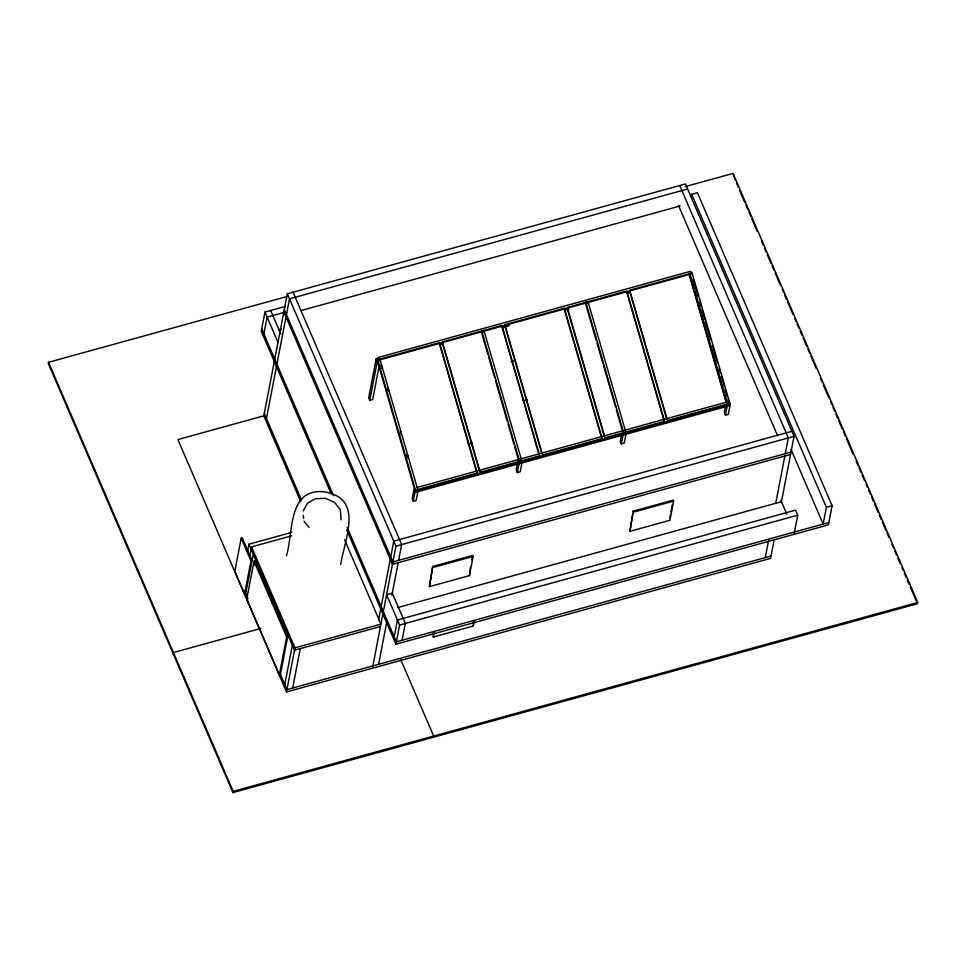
<?xml version="1.0" encoding="UTF-8"?>
<svg xmlns="http://www.w3.org/2000/svg" width="966" height="966" viewBox="0 0 966 966"><rect width="100%" height="100%" fill="white"/><g stroke="black" fill="none" stroke-linecap="round" stroke-linejoin="round"><path stroke-width="1.45" d="M286.89 296.538L48.529 362.298L48.3 363.506L232.927 792.579L917.471 603.702L917.7 602.494L733.073 173.421L685.111 186.655M173.192 653.765L173.421 652.557L260.603 628.504M285.284 306.451L264.95 312.054L261.255 331.229L331.266 493.916M263.875 333.91L267.111 317.102L284.547 312.296M397.883 607.529L781.47 501.692L794.052 436.33L685.449 183.938L287.325 293.797L263.827 415.839L300.619 501.354M244.603 593.981L250.967 560.908L252.054 560.606L242.285 537.893L241.186 538.195L234.823 571.256L244.603 593.981L245.69 593.679L253.273 554.303M266.447 418.532L276.457 366.561M276.916 364.194L286.008 316.945M286.467 314.59L289.498 298.832L687.623 188.986M247.574 551.212L248.926 544.208L291.889 532.363M249.699 556.549L251.558 546.889L291.647 535.828M246.765 599.029L254.046 561.234L255.145 560.932L287.723 636.642L280.442 674.437L279.355 674.739L246.765 599.029L247.864 598.727M254.299 565.291L255.145 560.932M232.927 792.579L233.156 791.383L48.529 362.298M286.407 555.848C293.471 533.474 287.313 489.17 322.994 491.682C364.097 497.466 345.309 536.83 340.672 564.494M279.355 674.739L286.624 636.944L254.046 561.234M284.789 684.544L292.372 645.167M774.068 540.151L770.554 558.384L286.504 691.946L294.992 647.848L251.558 546.889M292.686 688.009L300.269 648.633M341.046 519.829L340.358 509.613L334.514 502.332L325.409 498.335L315.471 498.685L307.369 503.31L303.264 510.954M378.141 358.253L376.197 358.784L368.698 397.763L369.797 400.322L372.707 399.526L379.095 366.319M377.501 359.183L377.803 357.589L690.002 271.446L691.113 274.006L378.913 360.149L377.803 357.589M369.797 400.322L377.308 361.356L376.197 358.784M378.503 620.413L380.725 608.858M381.172 606.503L390.276 559.254M390.735 556.887L393.766 541.141L791.878 431.295M372.429 668.243L395.927 546.188L287.325 293.797M378.612 664.294L386.955 620.993M391.918 595.201L398.173 562.719M398.62 560.352L401.663 544.607L293.048 292.215M413.243 501.282L415.09 491.682L413.979 489.122L412.132 498.722L413.243 501.282L416.153 500.485L418 490.885L415.09 491.682M394.213 636.787L397.449 619.991L795.561 510.133L797.735 515.18L794.052 534.343M691.173 197.1L691.716 194.299L697.44 192.729L832.112 505.701L828.417 524.864L395.927 644.201L399.61 625.026L386.581 594.742L392.305 593.16L405.346 623.456L402.11 640.253M432.708 566.487L429.423 586.652L469.428 575.615L473.135 556.416L472.712 555.45L432.708 566.487L429.423 586.652M433.408 633.273L433.275 637.029L473.292 625.992L474.101 621.79M433.275 637.029L434.084 632.839M433.42 737.263L433.649 736.056L400.528 659.09M470.442 567.259L469.428 575.615M471.867 559.882L472.434 556.923M473.412 622.225L473.292 625.992M517.522 463.149L516.206 470.007L517.305 472.567L520.215 471.77L522.063 462.171L519.153 462.968L517.305 472.567M621.319 435.811L620.269 441.293L621.367 443.853L624.278 443.056L626.125 433.456L623.215 434.253L621.367 443.853M633.201 511.171L629.917 531.324L669.921 520.288L673.628 501.088L673.205 500.122L633.201 511.171L629.917 531.324M733.073 173.421L735.223 180.159M669.8 517.848L670.368 514.902M670.935 511.944L672.36 504.554M725.647 405.72L724.331 412.579L725.43 415.139L728.34 414.342L730.199 404.742L729.088 402.17M725.43 415.139L727.289 405.539L730.199 404.742M765.277 557.599L768.622 540.284M775.746 503.274L784.839 456.024M785.298 453.658L788.328 437.912L679.726 185.52M691.716 194.299L826.377 507.271L823.141 524.079L790.973 449.299M377.67 359.69L377.114 359.968L414.897 490.305L477.252 473.038L439.47 342.701L377.67 359.69L415.465 490.028L414.897 490.305M379.3 359.364L379.855 359.098L417.723 489.46M481.177 331.253L483.918 330.384L521.712 460.71L521.145 460.987M625.207 432.273L625.775 431.995L587.992 301.67L585.239 302.539L596.155 340.189M689.313 273.825L692.054 272.955L729.837 403.281L729.282 403.559L728.014 399.212M623.034 432.877L623.589 432.599L585.807 302.261M727.096 404.162L729.837 403.281M300.994 310.581L680.233 205.939M278.413 329.901L281.311 329.092M567.259 307.442L626.789 291.02M629.699 290.211L689.229 273.789L727.012 404.126L667.482 420.548L630.122 291.66M377.308 361.356L380.218 360.547M481.37 332.642L484.28 331.833M585.432 303.928L588.342 303.119M439.59 344.922L442.488 344.125M502.03 327.691L509.287 325.687M564.47 310.46L568.829 309.265M626.91 293.241L629.808 292.432M263.658 415.887L177.901 439.554L286.504 691.946M511.123 361.755L515.421 360.572M523.113 400.805L527.412 399.622M468.112 444.215L472.422 443.02M417.046 487.516L726.335 402.182M395.927 546.188L794.052 436.33M791.021 452.088L392.896 561.934L284.294 309.543M790.562 454.443L392.45 564.301L283.835 311.897M433.118 567.453L473.135 556.416M633.611 512.125L673.628 501.088M286.624 636.944L287.723 636.642M294.992 647.848L380.918 624.145L344.62 539.777M380.471 626.511L294.545 650.215L248.926 544.208M399.61 625.026L797.735 515.18M826.377 507.271L832.112 505.701M828.876 522.497L396.374 641.835L347.144 527.412M771.001 556.03L286.962 689.591L279.814 672.988M233.156 791.383L917.7 602.494M303.964 521.169L308.963 527.412M736.418 182.924L738.205 187.078M739.388 189.843L744.75 202.305M745.945 205.07L747.732 209.224M748.916 211.989L750.703 216.143M751.898 218.908L757.259 231.369M761.425 241.053L763.212 245.207M764.408 247.984L766.195 252.126M767.378 254.903L770.953 263.199M772.148 265.976L773.935 270.13M775.13 272.895L780.492 285.356M782.279 289.498L783.462 292.275M784.658 295.041L786.445 299.194M787.628 301.96L792.989 314.421M794.777 318.575L795.972 321.34M797.167 324.105L798.954 328.259M800.138 331.024L801.925 335.178M803.12 337.943L806.695 346.251M807.878 349.016L809.665 353.17M810.86 355.935L816.222 368.396M820.388 378.08L822.175 382.234M823.37 385.011L828.731 397.461M830.518 401.615L831.702 404.38M832.897 407.157L834.684 411.299M835.88 414.076L837.667 418.23M838.85 420.995L842.424 429.302M843.62 432.068L845.407 436.221M846.59 438.987L853.147 454.213M856.13 461.132L857.917 465.286M859.1 468.051L860.887 472.205M862.083 474.97L864.461 480.513M866.248 484.666L867.444 487.432M868.627 490.197L870.414 494.35M871.61 497.116L873.397 501.269M874.592 504.035L878.166 512.342M879.35 515.107L881.137 519.261M882.332 522.038L885.907 530.334M887.09 533.111L888.877 537.253M891.86 544.184L893.647 548.326M894.842 551.103L896.629 555.257M897.812 558.022L900.191 563.552M901.978 567.706L903.174 570.483M904.369 573.249L906.156 577.402M907.34 580.168L909.127 584.321M910.322 587.087L916.879 602.313M678.47 205.408L777.582 435.738M691.306 271.844L692.405 274.404M780.794 500.134L786.795 514.081M518.054 460.408L519.153 462.968M270.673 310.484L280.744 333.886M264.95 312.054L277.979 342.35M261.714 328.863L333.499 495.691M346.685 529.779L395.927 644.201M264.273 413.484L301.67 500.376M241.186 538.195L250.967 560.908M244.603 591.156L247.682 598.304M693.177 279.017L698.213 296.393M699.891 302.189L701.147 306.536M701.992 309.434L704.926 319.565M705.772 322.463L710.807 339.839M712.485 345.635L717.521 363.011M719.199 368.807L720.467 373.142M721.3 376.04L724.234 386.183M725.08 389.081L727.181 396.314M689.869 273.547L727.652 403.885M689.362 275.37L726.311 402.81M629.832 291.804L666.782 419.232M627.212 292.469L664.572 421.357L605.042 437.779L567.682 308.891M626.922 292.601L663.871 420.041M597 343.087L602.881 363.361M603.714 366.259L615.475 406.807M616.308 409.705L622.189 429.979M567.392 309.035L604.342 436.463M564.482 309.832L601.009 435.823M504.964 326.254L541.902 453.694M502.054 327.063L538.992 454.503M481.744 330.976L519.527 461.313L518.959 461.591L514.769 447.113M481.599 332.702L487.902 354.425M488.736 357.323L494.616 377.597M495.449 380.495L507.21 421.043M508.044 423.941L513.924 444.215M442.525 343.485L479.462 470.925M439.615 344.294L476.552 471.722M381.341 365.063L382.174 367.961M388.054 388.235L388.9 391.121M400.649 431.669L401.494 434.567M407.374 454.841L408.207 457.739M380.978 365.16L381.811 368.058M387.692 388.332L388.537 391.23M400.286 431.778L401.132 434.676M407.012 454.95L407.845 457.848M303.288 515.421L303.626 518.295M416.696 490.486L416.394 492.08L728.581 405.937L728.895 404.343L416.696 490.486M501.909 325.482L442.38 341.904L480.162 472.229L539.692 455.807L501.909 325.482M564.349 308.251L504.82 324.673L542.602 455.01L602.132 438.576L564.349 308.251"/></g></svg>
